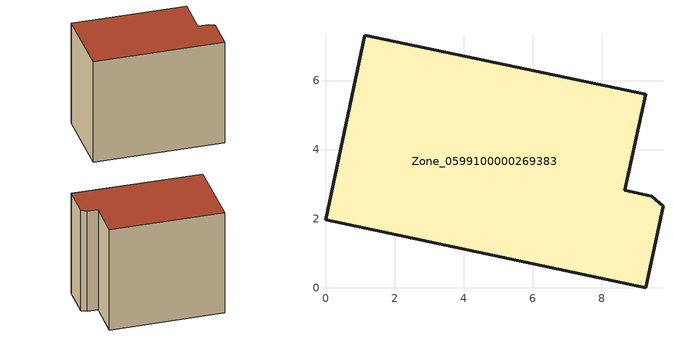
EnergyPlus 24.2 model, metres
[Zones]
Zone_0599100000269383
 floor ground (C_G): 0,1.97 1.14,7.31 9.27,5.6 8.67,2.82 9.45,2.65 9.78,2.36 9.27,0 z0
 wall outside (C_F): 1.14,7.31 0,1.97 9.27,0 9.78,2.36 9.45,2.65 8.67,2.82 9.27,5.6 1.14,7.31 z0:8.07
 roof outside (C_R): 9.78,2.36 9.45,2.65 8.67,2.82 9.27,5.6 1.14,7.31 0,1.97 9.27,0 z8.07
[BUILDING]
Pand.0599100000269383: North Axis=0; Terrain=City; Loads Convergence Tolerance Value=0.04; Temperature Convergence Tolerance Value=0.4; Solar Distribution=FullExterior; Maximum Number of Warmup Days=25; Minimum Number of Warmup Days=1
[Site:Location]
Rotterdam.The.Hague.AP_ZH_NLD Design_Conditions: Latitude=51.96; Longitude=4.45; Time Zone=1; Elevation=-4.5
[SITE:GROUNDTEMPERATURE:BUILDINGSURFACE]
18, 18, 18, 18, 18, 18, 18, 18, 18, 18, 18, 18
[MATERIAL] Thermal Absorptance=0.9; Solar Absorptance=0.7; Visible Absorptance=0.7
Name | Roughness | Thickness | Conductivity | Density | Specific Heat
G.TI.1975-1991 | MediumSmooth | 0.15 | 0.288461 | 540 | 1210
F.TI.1975-1991 | Rough | 0.3 | 0.230769 | 1920 | 840
R.TI.1975-1991 | MediumRough | 0.2 | 0.153846 | 1500 | 1000
[CONSTRUCTION]
C_G: G.TI.1975-1991
C_F: F.TI.1975-1991
C_R: R.TI.1975-1991
[ZONE]
Zone_0599100000269383: Type=1; Multiplier=1; Ceiling Height=Autocalculate; Volume=Autocalculate; Floor Area=autocalculate; Part of Total Floor Area=Yes
[ZONEINFILTRATION:DESIGNFLOWRATE]
Infil_Zone_0599100000269383: Zone or ZoneList or Space or SpaceList=Zone_0599100000269383; Schedule=AlwaysOn; Design Flow Rate Calculation Method=Flow/Area; Flow Rate per Floor Area=0.003; Constant Term Coefficient=1; Temperature Term Coefficient=0; Velocity Term Coefficient=0; Velocity Squared Term Coefficient=0
[HVACTEMPLATE:ZONE:IDEALLOADSAIRSYSTEM]
Zone_0599100000269383: Maximum Heating Supply Air Temperature=50; Minimum Cooling Supply Air Temperature=13; Maximum Heating Supply Air Humidity Ratio=0.0156; Minimum Cooling Supply Air Humidity Ratio=0.0077; Heating Limit=NoLimit; Cooling Limit=NoLimit; Dehumidification Control Type=ConstantSensibleHeatRatio; Cooling Sensible Heat Ratio=0.7; Dehumidification Setpoint=60; Humidification Control Type=None; Humidification Setpoint=30; Outdoor Air Method=None; Outdoor Air Flow Rate per Person=0.00944; Outdoor Air Flow Rate per Zone Floor Area=0; Outdoor Air Flow Rate per Zone=0; Demand Controlled Ventilation Type=None; Outdoor Air Economizer Type=NoEconomizer; Heat Recovery Type=None; Sensible Heat Recovery Effectiveness=0.7; Latent Heat Recovery Effectiveness=0.65
[ZONECONTROL:THERMOSTAT]
ThermostatControl_Zone_0599100000269383: Zone or ZoneList=Zone_0599100000269383; Control Type Schedule=DualSetpointControlType; Control 1=Thermostat_Zone_0599100000269383; Temperature Difference Between Cutout And Setpoint=0
[THERMOSTATSETPOINT:DUALSETPOINT]
Thermostat_Zone_0599100000269383: Heating Setpoint Temperature Schedule=HeatingSetpoint_Zone_0599100000269383; Cooling Setpoint Temperature Schedule=CoolingSetpoint_Zone_0599100000269383
[SCHEDULE:COMPACT]
HeatingSetpoint_Zone_0599100000269383: Through: 12/31, For: AllDays, Until: 24:00, 21
CoolingSetpoint_Zone_0599100000269383: Through: 12/31, For: AllDays, Until: 24:00, 24
DualSetpointControlType: Through: 12/31, For: AllDays, Until: 24:00, 4
AlwaysOn: Through: 12/31, For: AllDays, Until: 24:00, 1
